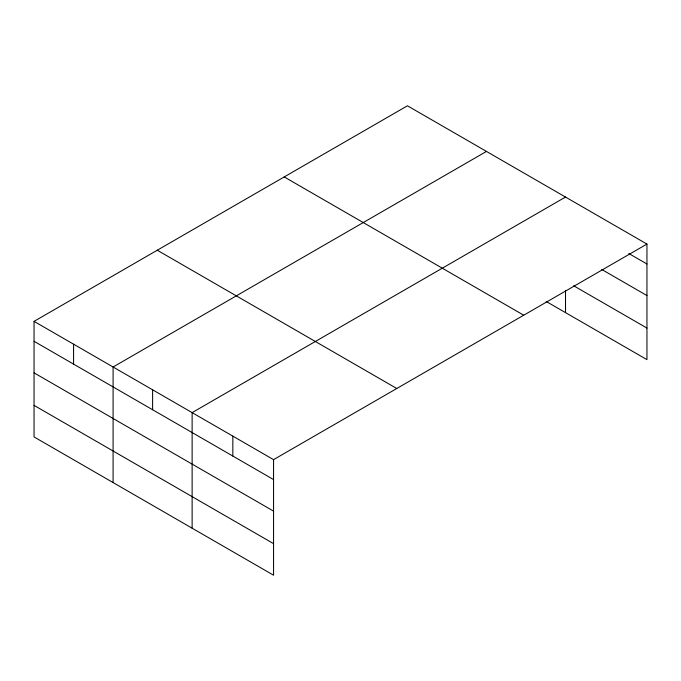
<?xml version="1.0" encoding="UTF-8"?>
<svg xmlns="http://www.w3.org/2000/svg" width="681" height="681" viewBox="0 0 681 681"><rect width="100%" height="100%" fill="white"/><g stroke="black" fill="none" stroke-linecap="round" stroke-linejoin="round"><path stroke-width="1.02" d="M546.213 301.479L646.95 359.636L646.95 244.07L407.434 105.793L34.05 321.364L34.05 436.93L273.566 575.207L273.566 459.641L34.05 321.364M486.481 151.42L113.089 366.999L113.089 482.565M565.519 197.056L192.127 412.626L192.127 528.192M273.566 459.641L646.95 244.07M628.852 253.545L646.95 263.998M601.706 269.438L646.95 295.554M573.657 285.765L646.95 328.072M284.224 176.932L523.732 315.209M157.268 250.225L396.776 388.502M34.05 341.292L273.566 479.569M34.05 372.847L273.566 511.133M34.05 405.365L273.566 543.651M565.519 290.532L565.519 312.622M232.842 436.138L232.842 456.066M152.612 389.813L152.612 409.741M73.574 344.177L73.574 364.105"/></g></svg>
